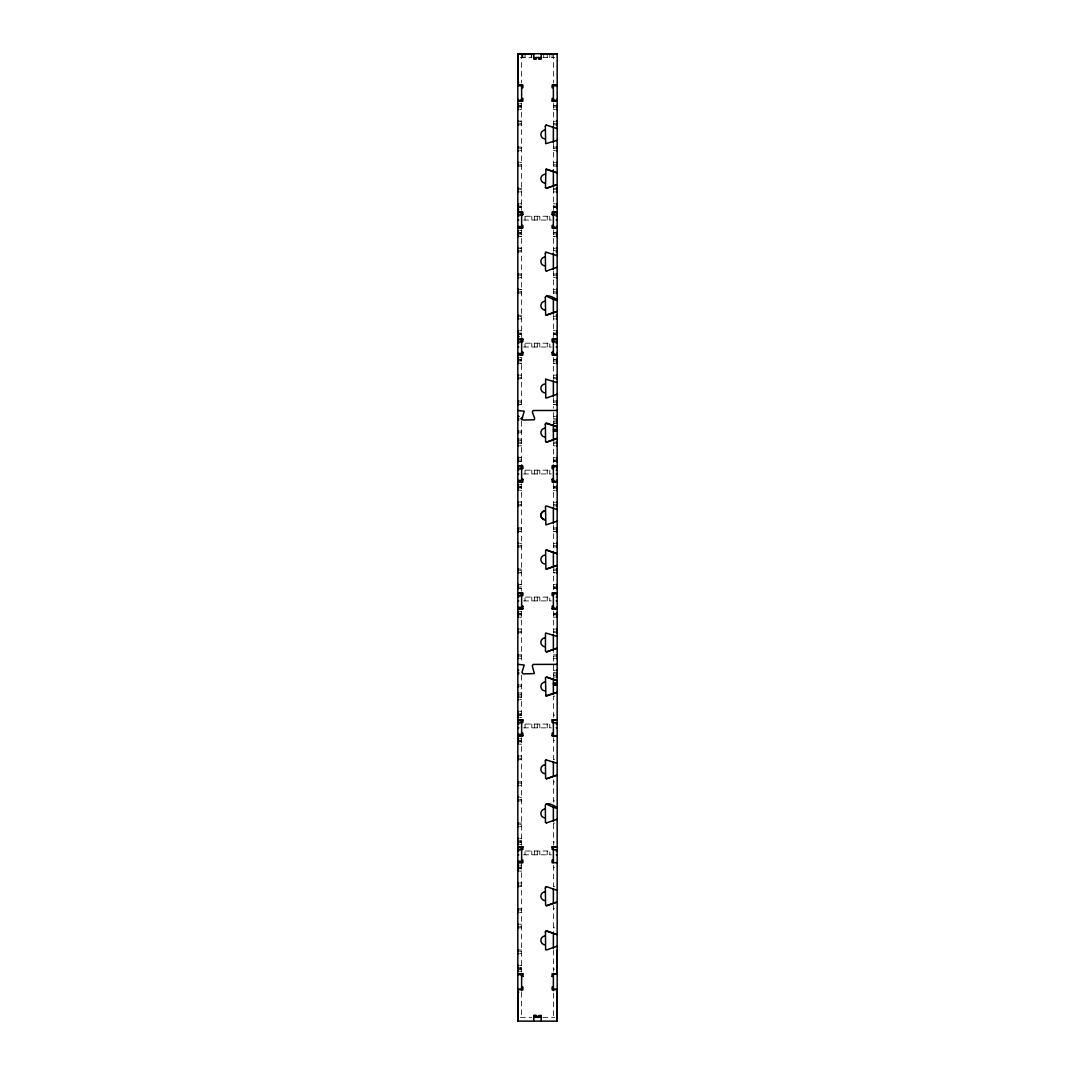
<?xml version="1.0" encoding="UTF-8"?>
<svg xmlns="http://www.w3.org/2000/svg" width="1075" height="1075" viewBox="0 0 1075 1075"><rect width="100%" height="100%" fill="white"/><g stroke="black" fill="none" stroke-linecap="round" stroke-linejoin="round"><path stroke-width="0.75" stroke-dasharray="5 3.75" d="M520.367 57.593L531.803 57.593L531.803 53.79M542.794 57.593L554.633 57.593M519.964 103.737L521.63 103.737M519.964 105.578L521.63 105.578M553.37 105.578L555.036 105.578M519.722 105.82L521.63 105.82M553.37 105.82L555.278 105.82M519.964 106.774L521.63 106.774M519.964 107.097L521.63 107.097M553.37 107.097L555.036 107.097M519.964 109.395L521.63 109.395M553.37 109.448L555.036 109.448M553.37 121.287L555.036 121.287M519.964 123.598L521.63 123.598M553.37 123.598L555.036 123.598M519.722 124.861L521.63 124.861M553.37 124.861L555.278 124.861M519.722 147.06L521.63 147.06M553.37 147.06L555.278 147.06M519.964 148.323L521.63 148.323M553.37 148.323L555.036 148.323M519.964 150.634L521.63 150.634M553.37 150.634L555.036 150.634M519.964 162.473L521.63 162.527M553.37 162.527L555.036 162.527M519.964 164.838L521.63 164.838M553.37 164.838L555.036 164.838M519.722 166.101L521.63 166.101M553.37 166.101L555.278 166.101M519.722 188.3L521.63 188.3M553.37 188.3L555.278 188.3M519.964 189.563L521.63 189.563M553.37 189.563L555.036 189.563M519.964 191.874L521.63 191.874M553.37 191.928L555.036 191.928M519.964 203.766L521.63 203.713M553.37 203.713L555.036 203.766M519.964 206.064L521.63 206.064M553.37 206.064L555.036 206.064M519.964 206.387L521.63 206.387M553.37 206.387L555.036 206.387M519.722 207.341L521.63 207.341M553.37 207.341L555.278 207.341M519.964 207.582L521.63 207.582M553.37 207.582L555.036 207.582M525.447 216.25L549.607 216.25M523.619 220.052L551.381 220.052M519.964 230.655L521.63 230.655M519.964 232.522L521.63 232.522M553.37 232.522L555.036 232.522M519.722 232.778L521.63 232.778M553.37 232.778L555.278 232.778M519.964 233.718L521.63 233.718M519.964 234.041L521.63 234.041M553.37 234.041L555.036 234.041M553.37 248.244L555.036 248.244M519.964 250.542L521.63 250.542M553.37 250.542L555.036 250.542M519.722 251.819L521.63 251.819M519.722 274.004L521.63 274.004M553.37 274.004L555.278 274.004M519.964 275.281L521.63 275.281M553.37 275.281L555.036 275.281M519.964 277.646L521.63 277.646M553.37 277.592L555.036 277.592M553.37 289.484L555.036 289.484M519.964 291.782L521.63 291.782M553.37 291.782L555.036 291.782M519.722 293.058L521.63 293.058M553.37 293.058L555.278 293.058M519.722 315.244L521.63 315.244M519.964 316.52L521.63 316.52M553.37 316.52L555.036 316.52M519.964 318.872L521.63 318.872M553.37 318.818L555.036 318.872M519.964 330.71L521.63 330.71M553.37 330.657L555.036 330.657M519.964 333.022L521.63 333.022M553.37 333.022L555.036 333.022M519.964 333.344L521.63 333.344M553.37 333.344L555.036 333.344M519.722 334.285L521.63 334.285M553.37 334.285L555.278 334.285M519.964 334.54L521.63 334.54M553.37 334.54L555.036 334.54M525.447 343.194L549.607 343.194M523.619 347.01L551.381 347.01M519.964 357.505L521.63 357.505L521.63 408.258M519.964 359.48L521.63 359.48M553.37 359.48L555.036 359.48M519.722 359.722L521.63 359.722M553.37 359.722L555.278 359.722M519.964 360.676L521.63 360.676M519.964 360.998L521.63 360.998M553.37 360.998L555.036 360.998M519.964 375.188L521.63 375.135M553.37 375.188L555.036 375.188M519.964 377.5L521.63 377.5M553.37 377.5L555.036 377.5M519.722 378.763L521.63 378.763M553.37 378.763L555.278 378.763M519.722 400.962L521.63 400.962M553.37 400.962L555.278 400.962M519.964 402.238L521.63 402.238M553.37 402.238L555.036 402.238M519.964 404.536L521.63 404.536M553.37 404.536L555.036 404.536M519.964 404.59L521.63 404.59M553.37 404.59L555.036 404.59M553.37 416.428L555.036 416.428M553.37 418.739L555.036 418.739M553.37 420.002L555.278 420.002M553.37 421.534L554.794 421.534M519.964 431.102L521.63 431.102M519.964 432.741L521.63 432.741M519.964 439.03L521.63 439.043M519.964 440.669L521.63 440.669M519.722 442.201L521.63 442.201M555.278 442.201L553.37 442.201L553.37 463.621M519.964 443.464L521.63 443.464M553.37 443.464L555.036 443.464M519.964 445.776L521.63 445.776M553.37 445.776L555.036 445.776M519.964 457.614L521.63 457.614M519.964 457.668L521.63 457.668M553.37 457.668L555.036 457.668M519.964 459.979L521.63 459.979M553.37 459.979L555.036 459.979M553.37 460.288L555.036 460.288M519.722 461.242L521.63 461.242M553.37 461.242L555.278 461.242M519.964 461.484L521.63 461.484M553.37 461.484L555.036 461.484M525.447 470.151L549.607 470.151M523.619 473.954L551.381 473.954M519.964 484.583L521.63 484.583M519.964 486.424L521.63 486.424M553.37 486.424L555.036 486.424M519.722 486.679L521.63 486.679M553.37 486.854L555.278 486.854M519.964 487.62L521.63 487.62M553.37 487.62L555.036 487.62M519.964 487.942L521.63 487.942M553.37 488.117L555.036 488.117M519.964 490.254L521.63 490.254M553.37 490.428L555.036 490.482M519.964 502.092L521.63 502.092M553.37 502.321L555.036 502.321M519.964 504.444L521.63 504.444M553.37 504.618L555.036 504.618M519.722 505.72L521.63 505.72M553.37 505.895L555.278 505.895M519.722 527.919L521.63 527.919M553.37 527.919L555.278 527.919M519.964 529.182L521.63 529.182M553.37 529.182L555.036 529.182M519.964 531.493L521.63 531.493M553.37 531.493L555.036 531.493M519.964 531.547L521.63 531.547M553.37 531.547L555.036 531.547M519.964 543.332L521.63 543.332M553.37 543.386L555.036 543.386M519.964 545.683L521.63 545.683M553.37 545.683L555.036 545.683M519.722 546.96L521.63 546.96M553.37 546.96L555.278 546.96M519.722 569.145L521.63 569.145M555.278 569.145L553.37 569.145L553.37 591.223M519.964 570.422L521.63 570.422M553.37 570.422L555.036 570.422M519.964 584.572L521.63 584.572M519.964 584.612L521.63 584.612M553.37 584.612L555.036 584.612M519.964 586.923L521.63 586.923M553.37 586.923L555.036 586.923M553.37 587.246L555.036 587.246M519.722 588.2L520.999 588.2M553.37 588.2L555.278 588.2M519.964 588.442L521.63 588.442M553.37 588.442L555.036 588.442M525.447 597.095L549.607 597.095M523.619 600.912L551.381 600.912M519.964 611.541L521.63 611.541M519.964 613.382L521.63 613.382M553.37 613.382L555.036 613.382M519.722 613.623L521.63 613.623M553.37 613.623L555.278 613.623M519.964 614.577L521.63 614.577M553.37 614.577L555.036 614.577M519.964 614.9L521.63 614.9M553.37 614.9L555.036 614.9M519.964 617.198L521.63 617.198M553.37 617.252L555.036 617.198M519.964 629.036L521.63 629.09M553.37 629.09L555.036 629.09M519.964 631.401L521.63 631.401M553.37 631.401L555.036 631.401M519.722 632.664L521.63 632.664M553.37 632.664L555.278 632.664M519.722 654.863L521.63 654.863M553.37 654.863L555.278 654.863M519.964 656.14L521.63 656.14M553.37 656.14L555.036 656.14M519.964 658.438L521.63 658.438M553.37 658.438L555.036 658.491M553.37 670.33L555.036 670.33M553.37 672.641L555.036 672.641M553.37 673.904L555.278 673.904M553.37 675.449L555.278 675.449M555.036 677.075L553.37 677.075L553.37 651.531M519.964 685.003L521.63 685.003M519.964 686.643L521.63 686.643M519.964 692.945L521.63 692.945M519.964 694.571L521.388 694.571M519.722 696.103L521.63 696.103M554.633 696.116L553.37 696.116L553.37 717.603M519.964 697.366L521.63 697.366M519.964 699.677L521.63 699.677M519.964 711.516L521.63 711.569M519.964 713.881L521.63 713.881M519.964 714.19L521.63 714.19M519.722 715.144L521.63 715.144M553.37 715.157L554.633 715.157M519.964 715.386L521.63 715.386M519.964 717.401L521.63 717.415M525.447 724.053L549.607 724.053M523.619 727.856L551.381 727.856M519.964 738.364L521.63 738.337M519.964 740.326L521.63 740.326M519.722 740.581L521.63 740.581M553.37 740.581L554.633 740.581M519.964 741.535L521.63 741.535M519.964 741.844L521.63 741.844M519.964 744.155L521.63 744.209M519.964 755.994L521.63 756.048M519.964 758.345L521.63 758.345M519.722 759.622L521.63 759.622M553.37 759.635L554.633 759.635M519.722 781.821L521.63 781.821M553.37 781.821L554.633 781.821M519.964 783.084L521.63 783.084M519.964 785.395L521.63 785.449M519.964 797.287L521.63 797.287M519.964 799.585L521.63 799.585M519.722 800.862L521.63 800.862M553.37 800.862L554.633 800.862M519.722 823.06L521.63 823.06M553.37 823.06L554.633 823.06M519.964 824.323L521.63 824.323M519.964 826.635L521.63 826.635M519.964 838.527L521.63 838.527M519.964 840.825L521.63 840.825M519.964 841.147L521.63 841.147M519.722 842.101L521.63 842.101M553.37 842.101L554.633 842.101M519.964 842.343L521.63 842.343M519.964 844.372L521.63 844.372M525.447 851.01L549.607 851.01M523.619 854.813L551.381 854.813M519.964 865.308L521.63 865.294M519.964 867.283L521.63 867.283M519.722 867.525L521.63 867.525M553.37 867.538L554.633 867.538M519.964 868.479L521.63 868.479M519.964 868.802L521.63 868.802M519.964 871.153L521.63 871.099M519.964 882.992L521.63 882.992M519.964 885.303L521.63 885.303M519.722 886.566L521.63 886.566M553.37 886.579L554.633 886.579M519.722 908.765L521.63 908.765M553.37 908.778L554.633 908.778M519.964 910.041L521.63 910.041M519.964 912.393L521.63 912.339M519.964 924.178L521.63 924.231M519.964 926.543L521.63 926.543M519.722 927.806L521.63 927.806M553.37 927.819L554.633 927.819M519.722 950.004L521.63 950.004M519.964 951.281L521.63 951.281M519.964 953.579L521.63 953.632M519.964 965.471L521.63 965.417M519.964 967.782L521.63 967.782M519.964 968.091L521.63 968.091M519.722 969.045L521.63 969.045M553.37 969.059L554.633 969.059M519.964 969.287L521.63 969.287M519.964 971.303L521.63 971.316M520.367 1017.34L531.803 1017.34M542.794 1017.34L554.633 1017.34M553.612 423.174L555.036 423.174L553.37 423.174L553.37 409.347M553.37 53.79L553.37 82.762M553.37 103.415L553.37 125.237M553.37 143.459L553.37 169.971M553.37 188.179L553.37 209.719M553.37 229.728L553.37 251.456M553.37 271.088L553.37 295.974M553.37 315.136L553.37 336.663M553.37 357.451L553.37 379.3M553.37 397.656L553.37 408.258M553.37 483.656L553.37 505.519M553.37 525.03L553.37 549.876M553.37 611.366L553.37 633.162M553.37 737.732L553.37 759.259M553.37 779.751L553.37 802.944M553.37 823.732L553.37 845.165M553.37 865.267L553.37 886.633M553.37 905.043L553.37 931.555M553.37 949.964L553.37 971.504M553.37 993.112L553.37 1018.536M552.093 53.79L552.093 57.593M549.768 53.79L549.768 57.593M549.768 216.25L549.768 220.052M549.768 343.919L549.768 347.01M549.768 470.393L549.768 473.954M549.768 598.049L549.768 600.912M549.768 724.295L549.768 727.856M549.768 851.951L549.768 854.813M547.229 53.79L547.229 57.593M547.229 216.25L547.229 220.052M547.229 343.194L547.229 347.01M547.229 470.151L547.229 473.954M547.229 597.095L547.229 600.912M547.229 724.053L547.229 727.856M547.229 851.01L547.229 854.813M543.735 53.79L543.735 57.593M539.825 216.25L539.825 220.052M539.825 343.194L539.825 347.01M539.825 470.151L539.825 473.954M539.825 597.095L539.825 600.912M539.825 724.053L539.825 727.856M539.825 851.01L539.825 854.813M537.285 216.25L537.285 220.052M537.285 343.194L537.285 347.01M537.285 470.151L537.285 473.954M537.285 597.095L537.285 600.912M537.285 724.053L537.285 727.856M537.285 851.01L537.285 854.813M534.342 216.25L534.342 220.052M534.342 343.194L534.342 347.01M534.342 470.151L534.342 473.954M534.342 597.095L534.342 600.912M534.342 724.053L534.342 727.856M534.342 851.01L534.342 854.813M531.803 216.25L531.803 220.052M531.803 343.194L531.803 347.01M531.803 470.151L531.803 473.954M531.803 597.095L531.803 600.912M531.803 724.053L531.803 727.856M531.803 851.01L531.803 854.813M531.252 53.79L531.252 57.593M525.017 53.79L525.017 57.593M525.017 216.25L525.017 220.052M525.017 343.919L525.017 347.01M525.017 470.393L525.017 473.954M525.017 598.049L525.017 600.912M525.017 724.295L525.017 727.856M525.017 851.951L525.017 854.813M522.893 53.79L522.893 57.593M522.477 53.79L522.477 57.593M521.63 53.79L521.63 82.762M521.63 103.415L521.63 209.719M521.63 229.728L521.63 336.663M521.63 421.104L521.63 463.621M521.63 483.669L521.63 591.223M521.63 611.366L521.63 662.724M521.63 675.194L521.63 717.603M521.63 737.732L521.63 845.299M521.63 863.951L521.63 971.504M521.63 992.238L521.63 1017.971M521.63 121.233L519.964 121.233L521.63 121.287M521.63 236.352L519.964 236.352L521.63 236.406M555.036 236.352L553.37 236.352L555.036 236.406M521.63 248.191L519.964 248.191L521.63 248.244M521.63 289.43L519.964 289.43L521.63 289.484M521.63 363.296L519.964 363.296L521.63 363.35M555.036 363.296L553.37 363.296L555.036 363.35M521.63 572.733L519.964 572.733L521.63 572.773M555.036 572.733L553.37 572.733L555.036 572.773"/><path stroke-width="1.5" d="M553.37 987.159L552.093 987.092L552.093 989.699L557.173 989.645L557.173 1021.25L557.173 53.75L517.827 53.75L517.827 85.18L522.893 85.113L522.893 87.72L521.63 87.72M553.37 973.856L557.173 973.856L557.173 950.004M521.966 419.196L524.237 411.228L517.827 410.462M545.334 126.286L546.127 125.036M545.898 169.353L545.468 187.561M545.334 253.23L545.791 252.182M545.334 297.426C547.014 290.828 570.355 308.068 546.597 296.163M545.791 397.669L545.616 379.314M545.334 424.383L545.616 423.51M545.898 524.694L545.468 506.486M545.898 568.89L545.616 550.467M545.468 633.43L545.468 651.168M545.468 677.626L545.898 695.848M545.334 761.033L546.248 759.743M546.248 804.006C570.503 815.737 547.108 798.752 545.334 805.229L545.468 822.308M545.334 887.99L546.127 886.741M545.334 932.186L545.791 931.125M545.347 424.074L545.616 441.677M545.415 760.495L545.616 778.34M545.468 931.595L545.616 949.48M545.616 550.534L546.49 549.997M545.616 887.184L546.597 886.647L556.81 890.288M545.791 379.193L556.81 382.485M545.898 252.168L556.81 255.541M545.898 423.322L556.81 426.681L546.49 423.12M545.898 633.027L556.81 636.319M545.334 126.218L545.697 143.687L556.81 140.408M546.597 188.246L556.81 184.672L546.49 188.179M545.334 253.162L545.536 270.43L546.597 271.007L556.81 267.366M546.019 314.988L556.81 311.562L546.597 315.203L545.616 314.666L545.334 297.358M556.81 394.31L546.597 397.952L545.536 397.307M546.597 442.148L556.81 438.506L546.597 442.148L545.616 441.61M556.81 521.268L546.248 524.788M546.248 568.984L556.81 565.463M546.597 569.105L556.81 565.517M556.81 648.212L546.597 651.853L556.81 648.279M556.81 692.407L545.898 695.78M556.81 692.475L546.49 696.049M546.49 778.73L556.81 775.169L546.597 778.811L545.616 778.273M546.49 822.926L556.81 819.352M546.597 905.688L556.81 902.113L546.597 905.755L545.616 905.217L545.334 887.923M545.616 949.413L546.597 949.951L556.81 946.309M546.127 677.102L556.81 680.582L546.597 677.008M546.127 759.85L556.81 763.277M546.127 931.004L556.81 934.484L546.597 930.91M546.248 125.063L556.81 128.516M546.248 169.259L556.81 172.779L546.597 169.205M546.248 505.908L556.81 509.442M546.49 550.064L556.81 553.638L546.597 550.064M556.944 423.174L556.218 423.174L557.173 423.174M517.827 53.857L533.791 53.857M541.209 53.857L557.173 53.857M533.791 57.593L541.209 57.593M533.791 53.79L533.791 58.789L536.331 58.722L536.331 57.459M538.669 57.459L538.669 58.789L541.209 58.722L541.209 53.79M533.791 58.789L536.331 58.789M538.669 58.789L541.209 58.789M517.827 82.762L518.768 82.762M517.827 85.328L521.63 85.234M553.37 85.328L557.173 85.234L552.093 85.113L552.093 87.72L553.37 87.653M517.827 85.704L521.63 85.704M553.37 85.704L557.173 85.704M521.63 98.443L522.893 98.51L522.893 101.05L517.827 100.983M553.37 98.443L552.093 98.51L552.093 101.05M517.827 99.585L518.768 99.585M520.918 99.585L521.63 99.585M553.37 99.585L554.082 99.585M556.218 99.585L557.173 99.585M517.827 100.781L518.768 100.781M520.918 100.781L521.63 100.781M553.37 100.781L554.082 100.781M556.218 100.781L557.173 100.781M552.093 100.983L557.173 101.05L553.37 101.198M517.827 101.198L521.63 101.104M517.827 103.737L518.768 103.711M517.827 105.578L518.768 105.578M556.218 105.578L557.173 105.578M517.827 105.82L518.768 105.82M556.218 105.82L557.173 105.82M517.827 106.774L518.768 106.774M517.827 107.097L518.768 107.097M556.218 107.097L557.173 107.097M517.827 109.448L518.768 109.395M556.218 109.448L557.173 109.448M556.218 121.287L557.173 121.287M517.827 123.598L518.768 123.598M556.218 123.598L557.173 123.598M517.827 124.861L518.768 124.861M556.218 124.861L557.173 124.861M517.827 147.06L518.768 147.06M556.218 147.06L557.173 147.06M517.827 148.323L518.768 148.323M556.218 148.323L557.173 148.323M517.827 150.688L518.768 150.688M556.218 150.634L557.173 150.634M517.827 162.527L518.768 162.473M556.218 162.527L557.173 162.527M517.827 164.838L518.768 164.838M556.218 164.838L557.173 164.838M517.827 166.101L518.768 166.101M556.218 166.101L557.173 166.101M517.827 188.3L518.768 188.3M556.218 188.3L557.173 188.3M517.827 189.563L518.768 189.563M556.218 189.563L557.173 189.563M517.827 191.874L518.768 191.874M556.218 191.874L557.173 191.928M517.827 203.766L518.768 203.766M556.218 203.713L557.173 203.766M517.827 206.064L518.768 206.064M556.218 206.064L557.173 206.064M517.827 206.387L518.768 206.387M556.218 206.387L557.173 206.387M517.827 207.341L518.768 207.341M556.218 207.341L557.173 207.341M517.827 207.582L518.768 207.582M556.218 207.582L557.173 207.582M517.827 209.746L518.768 209.746M557.173 212.057L552.093 212.124L552.093 214.664L553.37 214.664L552.093 214.597M521.63 212.192L517.827 212.192L522.893 212.124L522.893 214.664L521.63 214.664L522.893 214.597M553.37 212.272L557.173 212.38M517.827 213.576L518.768 213.576M520.918 213.576L521.63 213.576M553.37 213.576L554.082 213.576M556.218 213.576L557.173 213.576M517.827 214.973L521.63 214.973M553.37 214.973L557.173 214.973M517.827 216.25L518.768 216.25M556.218 216.25L557.173 216.25M517.827 220.052L518.768 220.052M556.218 220.052L557.173 220.052M521.63 225.387L522.893 225.454L522.893 227.994L517.827 228.061L518.768 228.142M553.37 225.387L552.093 225.454L552.093 227.994L557.173 227.927M517.827 226.543L521.63 226.543M553.37 226.543L554.082 226.543M556.218 226.543L557.173 226.543M517.827 227.739L518.768 227.739M520.918 227.739L521.63 227.739M553.37 227.739L554.082 227.739M556.218 227.739L557.173 227.739M520.918 228.142L521.63 228.142M553.37 228.142L557.173 228.142M517.827 230.682L518.768 230.682M517.827 232.522L518.768 232.522M556.218 232.522L557.173 232.522M517.827 232.778L518.768 232.778M556.218 232.778L557.173 232.778M517.827 233.718L518.768 233.718M517.827 234.041L518.768 234.041M556.218 234.041L557.173 234.041M556.218 248.244L557.173 248.244M517.827 250.542L518.768 250.542M556.218 250.542L557.173 250.542M517.827 251.819L518.768 251.819M556.218 251.819L557.173 251.819M517.827 274.004L518.768 274.004M556.218 274.004L557.173 274.004M517.827 275.281L518.768 275.281M556.218 275.281L557.173 275.281M517.827 277.646L518.768 277.592M556.218 277.592L557.173 277.646M556.218 289.484L557.173 289.484M517.827 291.782L518.768 291.782M556.218 291.782L557.173 291.782M517.827 293.058L518.768 293.058M556.218 293.058L557.173 293.058M517.827 315.244L518.768 315.244M556.218 315.244L557.173 315.244M517.827 316.52L518.768 316.52M556.218 316.52L557.173 316.52M517.827 318.818L518.768 318.872M556.218 318.818L557.173 318.818M517.827 330.657L518.768 330.657M556.218 330.657L557.173 330.71M517.827 333.022L518.768 333.022M556.218 333.022L557.173 333.022M517.827 333.344L518.768 333.344M556.218 333.344L557.173 333.344M517.827 334.285L518.768 334.285M556.218 334.285L557.173 334.285M517.827 334.54L518.768 334.54M556.218 334.54L557.173 334.54M517.827 339.136L522.893 339.082M557.173 339.082L552.093 339.015L552.093 341.622L553.37 341.554M517.827 339.324L518.768 339.23M520.918 339.324L521.63 339.23M553.37 339.23L557.173 339.324M517.827 340.52L518.768 340.52M520.918 340.52L521.63 340.52M553.37 340.52L554.082 340.52M556.218 340.52L557.173 340.52M521.63 341.554L522.893 341.622L522.893 339.015M517.827 341.931L521.63 341.931M553.37 341.931L557.173 341.931M517.827 343.194L518.768 343.194M556.218 343.194L557.173 343.194M517.827 347.01L518.768 347.01M556.218 347.01L557.173 347.01M522.893 352.345L521.63 352.345L522.893 352.412L522.893 354.952L518.056 354.884M552.093 352.345L553.37 352.345L552.093 352.412L552.093 354.952L557.173 354.884M517.827 353.5L521.63 353.5M553.37 353.487L554.082 353.487M556.218 353.487L557.173 353.487M517.827 354.696L518.768 354.696M520.918 354.696L521.63 354.696M553.37 354.696L554.082 354.696M556.218 354.696L557.173 354.696M553.37 355.099L557.173 355.099M517.827 357.505L518.768 357.505M517.827 359.48L518.768 359.48M556.218 359.48L557.173 359.48M517.827 359.722L518.768 359.722M556.218 359.722L557.173 359.722M517.827 360.676L518.768 360.676M517.827 360.998L518.768 360.998M556.218 360.998L557.173 360.998M517.827 375.135L518.768 375.188M556.218 375.188L557.173 375.188M517.827 377.5L518.768 377.5M556.218 377.5L557.173 377.5M517.827 378.763L518.768 378.763M556.218 378.763L557.173 378.763M517.827 400.962L518.768 400.962M556.218 400.962L557.173 400.962M517.827 402.238L518.768 402.238M556.218 402.238L557.173 402.238M517.827 404.536L518.768 404.536M556.218 404.536L557.173 404.536M517.827 404.59L518.768 404.59M556.218 404.59L557.173 404.59M557.173 410.462L533.187 410.516L532.286 411.886L534.678 418.471L534.208 419.774L523.108 420.029L521.926 418.981M556.218 416.428L557.173 416.428M517.827 418.739L518.768 418.739M520.918 418.739L521.63 418.739M556.218 418.739L557.173 418.739M517.827 420.002L518.768 420.002M556.218 420.002L557.173 420.002M557.173 421.534L556.218 421.534M553.37 429.463L557.173 429.463M517.827 431.102L518.768 431.102M553.37 431.102L557.173 431.102M517.827 432.741L518.768 432.741M517.827 439.03L518.768 439.043M517.827 440.669L518.768 440.669M517.827 442.201L518.768 442.201M556.218 442.201L557.173 442.201M517.827 443.464L518.768 443.464M556.218 443.464L557.173 443.464M517.827 445.776L518.768 445.776M556.218 445.776L557.173 445.829M517.827 457.614L518.768 457.614M517.827 457.668L518.768 457.668M556.218 457.668L557.173 457.668M517.827 459.979L518.768 459.979M556.218 459.979L557.173 459.979M556.218 460.288L557.173 460.288M517.827 461.242L518.768 461.242M556.218 461.242L557.173 461.242M517.827 461.484L518.768 461.484M556.218 461.484L557.173 461.484M557.173 466.026L552.093 465.959L552.093 468.566L553.37 468.498M521.63 466.281L517.827 466.187L522.893 466.026L522.893 468.566L521.63 468.498M553.37 466.187L557.173 466.281M517.827 467.477L518.768 467.477M520.918 467.477L521.63 467.477M553.37 467.477L554.082 467.477M556.218 467.477L557.173 467.477M517.827 468.875L521.63 468.875M517.827 470.151L518.768 470.151M556.218 470.151L557.173 470.151M517.827 473.954L518.768 473.954M556.218 473.954L557.173 473.954M521.63 479.289L522.893 479.289L522.893 481.896L517.827 481.963M553.37 479.289L552.093 479.289L552.093 481.896L557.173 481.896M521.63 479.356L522.893 479.356M552.093 479.356L553.37 479.356M517.827 480.444L521.63 480.444M553.37 480.444L554.082 480.444M556.218 480.444L557.173 480.444M517.827 481.64L518.768 481.64M520.918 481.64L521.63 481.64M553.37 481.64L554.082 481.64M556.218 481.64L557.173 481.64M517.827 482.043L518.768 482.043M520.918 482.043L521.63 482.043M553.37 482.043L557.173 482.043M517.827 484.583L518.768 484.583M517.827 486.424L518.768 486.424M556.218 486.424L557.173 486.424M517.827 486.679L518.768 486.679M556.218 486.854L557.173 486.854M517.827 487.62L518.768 487.62M556.218 487.62L557.173 487.62M517.827 487.942L518.768 487.942M556.218 488.117L557.173 488.117M517.827 490.254L518.768 490.254M556.218 490.482L557.173 490.428M517.827 502.146L518.768 502.146M556.218 502.321L557.173 502.321M517.827 504.444L518.768 504.444M556.218 504.618L557.173 504.618M517.827 505.72L518.768 505.72M556.218 505.895L557.173 505.895M517.827 527.919L518.768 527.919M556.218 527.919L557.173 527.919M517.827 529.182L518.768 529.182M556.218 529.182L557.173 529.182M517.827 531.493L518.768 531.493M556.218 531.493L557.173 531.493M517.827 531.547L518.768 531.547M556.218 531.547L557.173 531.547M517.827 543.332L518.768 543.386M556.218 543.386L557.173 543.386M517.827 545.683L518.768 545.683M556.218 545.683L557.173 545.683M517.827 546.96L518.768 546.96M556.218 546.96L557.173 546.96M517.827 569.145L518.768 569.145M556.218 569.145L557.173 569.145M517.827 570.422L518.768 570.422M556.218 570.422L557.173 570.422M517.827 584.572L518.768 584.572M517.827 584.612L518.768 584.612M556.218 584.612L557.173 584.612M517.827 586.923L518.768 586.923M556.218 586.923L557.173 586.923M556.218 587.246L557.173 587.246M517.827 588.2L518.768 588.2M556.218 588.2L557.173 588.2M517.827 588.442L518.768 588.442M556.218 588.442L557.173 588.442M557.173 592.983L552.093 592.916L552.093 595.523L553.37 595.456M521.63 593.225L517.827 593.131L522.893 592.983L522.893 595.523L521.63 595.456M553.37 593.131L557.173 593.225M517.827 594.421L518.768 594.421M520.918 594.421L521.63 594.421M553.37 594.421L554.082 594.421M556.218 594.421L557.173 594.421M517.827 595.832L521.63 595.832M517.827 597.095L518.768 597.095M556.218 597.095L557.173 597.095M517.827 600.912L518.768 600.912M556.218 600.912L557.173 600.912M521.63 606.246L522.893 606.313M553.37 606.313L552.093 606.246L552.093 608.84L557.173 608.84M517.827 607.402L521.63 607.402M553.37 607.402L554.082 607.402M556.218 607.402L557.173 607.402M517.827 608.598L522.893 608.786M552.093 608.786L557.173 608.786M517.827 608.907L522.893 608.84L522.893 606.246M517.827 611.541L518.768 611.541M517.827 613.382L518.768 613.382M556.218 613.382L557.173 613.382M517.827 613.623L518.768 613.623M556.218 613.623L557.173 613.623M517.827 614.577L518.768 614.577M556.218 614.577L557.173 614.577M517.827 614.9L518.768 614.9M556.218 614.9L557.173 614.9M517.827 617.198L518.768 617.198M556.218 617.198L557.173 617.252M517.827 629.09L518.768 629.036M556.218 629.09L557.173 629.09M517.827 631.401L518.768 631.401M556.218 631.401L557.173 631.401M517.827 632.664L518.768 632.664M556.218 632.664L557.173 632.664M517.827 654.863L518.768 654.863M556.218 654.863L557.173 654.863M517.827 656.14L518.768 656.14M556.218 656.14L557.173 656.14M517.827 658.438L518.768 658.438M556.218 658.438L557.173 658.491M517.827 664.363L524.17 664.995L521.913 672.507L523.176 673.931L534.315 673.582L532.3 665.855L533.187 664.417L557.173 664.363M517.827 670.33L518.768 670.33M556.218 670.33L557.173 670.33M517.827 672.641L518.768 672.641M556.218 672.641L557.173 672.641M517.827 673.904L518.768 673.904M556.218 673.904L557.173 673.904M556.218 675.436L557.173 675.436M556.218 677.075L557.173 677.075M517.827 685.003L518.768 685.003M517.827 686.643L518.768 686.643M517.827 692.945L518.768 692.945M517.827 694.571L518.768 694.571M517.827 696.103L518.768 696.103M517.827 697.366L518.768 697.366M517.827 699.677L518.768 699.677M517.827 711.569L518.768 711.569M517.827 713.881L518.768 713.881M517.827 714.19L518.768 714.19M517.827 715.144L518.768 715.144M517.827 715.386L518.768 715.386M517.827 717.415L518.768 717.401M522.893 719.86L517.827 719.874L522.893 719.928L522.893 722.467L521.63 722.4M552.093 719.86L557.173 719.86L552.093 719.928L552.093 722.467L553.37 722.467M517.827 720.183L518.768 720.183M520.918 720.183L521.63 720.183M517.827 721.379L518.768 721.379M520.918 721.379L521.63 721.379M517.827 722.79L521.63 722.79M553.37 722.79L557.173 722.79M517.827 724.053L518.768 724.053M556.218 724.053L557.173 724.053M517.827 727.856L518.768 727.856M556.218 727.856L557.173 727.856M521.63 733.19L522.893 733.257L522.893 735.797L517.827 735.824M553.37 733.257L552.093 733.19L552.093 735.797L557.173 735.797M517.827 734.346L521.63 734.346M517.827 735.542L518.768 735.542M520.918 735.542L521.63 735.542M517.827 735.73L522.893 735.73M552.093 735.73L557.173 735.73M517.827 738.337L518.768 738.364M517.827 740.326L518.768 740.326M517.827 740.581L518.768 740.581M517.827 741.535L518.768 741.535M517.827 741.844L518.768 741.844M517.827 744.155L518.768 744.155M517.827 755.994L518.768 756.048M517.827 758.345L518.768 758.345M517.827 759.622L518.768 759.622M517.827 781.821L518.768 781.821M517.827 783.084L518.768 783.084M517.827 785.395L518.768 785.449M517.827 797.287L518.768 797.233M517.827 799.585L518.768 799.585M517.827 800.862L518.768 800.862M517.827 823.06L518.768 823.06M517.827 824.323L518.768 824.323M517.827 826.635L518.768 826.688M517.827 838.527L518.768 838.527M517.827 840.825L518.768 840.825M517.827 841.147L518.768 841.147M517.827 842.101L518.768 842.101M517.827 842.343L518.768 842.343M517.827 844.372L518.768 844.372M557.173 846.818L552.093 846.818L552.093 849.425L553.37 849.358M522.893 846.885L517.827 846.912L522.893 846.818L522.893 849.425L521.63 849.425M552.093 846.885L557.173 846.885M517.827 847.127L518.768 847.127M520.918 847.127L521.63 847.127M517.827 848.323L518.768 848.323M520.918 848.323L521.63 848.323M517.827 849.734L521.63 849.734M553.37 849.747L557.173 849.747M517.827 851.01L518.768 851.01M556.218 851.01L557.173 851.01M517.827 854.813L518.768 854.813M556.218 854.813L557.173 854.813M521.63 860.215L522.893 860.148L522.893 862.741L517.827 862.688M553.37 860.215L552.093 860.148L552.093 862.741L557.173 862.674M517.827 861.303L521.63 861.303M517.827 862.499L518.768 862.499M520.918 862.499L521.63 862.499M517.827 862.768L518.768 862.768M517.827 865.308L518.768 865.294M517.827 867.283L518.768 867.283M517.827 867.525L518.768 867.525M517.827 868.479L518.768 868.479M517.827 868.802L518.768 868.802M517.827 871.153L518.768 871.099M517.827 882.992L518.768 882.938M517.827 885.303L518.768 885.303M517.827 886.566L518.768 886.566M517.827 908.765L518.768 908.765M517.827 910.041L518.768 910.041M517.827 912.393L518.768 912.393M517.827 924.231L518.768 924.231M517.827 926.543L518.768 926.543M517.827 927.806L518.768 927.806M517.827 950.004L518.768 950.004M517.827 951.281L518.768 951.281M517.827 953.579L518.768 953.632M517.827 965.471L518.768 965.417M517.827 967.782L518.768 967.782M517.827 968.091L518.768 968.091M517.827 969.045L518.768 969.045M517.827 969.287L518.768 969.287M517.827 971.303L518.768 971.316M517.827 973.775L522.893 973.829M557.173 973.829L552.093 973.762L552.093 976.369L553.37 976.369M517.827 973.856L518.768 973.856M520.918 973.856L521.63 973.856M517.827 974.084L518.768 974.084M520.918 974.084L521.63 974.084M517.827 975.28L518.768 975.28M520.918 975.28L521.63 975.28M521.63 976.302L522.893 976.302M552.093 976.302L553.37 976.302M521.63 976.369L522.893 976.369L522.893 973.762M521.63 987.159L522.893 987.092L522.893 989.699L517.827 989.632L517.827 1021.25L517.827 53.75M517.827 989.175L521.63 989.175M553.37 989.175L557.173 989.175M517.827 992.265L518.768 992.238M533.791 1021.25L533.791 1015.472L536.331 1015.472L536.331 1016.802M536.331 1016.735L541.209 1015.472L541.209 1021.25M533.791 1015.539L536.331 1015.539M538.669 1015.539L541.209 1015.539M533.791 1017.34L541.209 1017.34M517.827 1021.116L557.173 1021.142M546.597 271.007L545.898 270.725M546.369 188.233L545.468 187.493M546.369 651.84L545.697 651.41M546.369 822.98L545.468 822.241M553.37 84.374L553.37 101.561M553.37 126.138L553.37 142.505M553.37 169.971L553.37 187.023M553.37 211.17L553.37 228.505M553.37 253.095L553.37 269.462M553.37 297.6L553.37 313.967M553.37 338.047L553.37 355.314M553.37 380.98L553.37 396.406M553.37 424.356L553.37 440.925M553.37 464.911L553.37 482.205M553.37 507.145L553.37 523.404M553.37 551.502L553.37 567.869M553.37 592.809L553.37 608.947M553.37 634.828L553.37 650.308M553.37 678.258L553.37 694.222M553.37 719.699L553.37 735.797M553.37 761.517L553.37 776.432M553.37 806.25L553.37 821.166M553.37 846.522L553.37 862.688M553.37 888.474L553.37 903.39M553.37 933.207L553.37 948.123M553.37 973.386L553.37 990.68M521.63 84.374L521.63 101.561M521.63 211.17L521.63 228.505M521.63 338.047L521.63 355.314M521.63 417.543L521.63 419.801M521.63 464.911L521.63 482.205M521.63 592.809L521.63 608.947M521.63 719.645L521.63 735.797M521.63 846.509L521.63 862.688M521.63 973.386L521.63 990.68M545.334 265.888A4.448 4.448 0 0 1 540.886 261.453A4.448 4.448 0 0 1 545.334 257.006M545.334 183.14A4.448 4.448 0 0 1 540.886 178.692A4.448 4.448 0 0 1 545.334 174.258M545.334 138.944A4.448 4.448 0 0 1 540.886 134.496A4.448 4.448 0 0 1 545.334 130.062M545.334 392.845A4.448 4.448 0 0 1 540.886 388.398A4.448 4.448 0 0 1 545.334 383.963M545.334 310.084A4.448 4.448 0 0 1 540.886 305.649A4.448 4.448 0 0 1 545.334 301.202M545.334 646.747A4.448 4.448 0 0 1 540.886 642.299A4.448 4.448 0 0 1 545.334 637.865M545.334 563.985A4.448 4.448 0 0 1 540.886 559.551A4.448 4.448 0 0 1 545.334 555.103M545.334 519.763A4.448 4.448 0 0 1 540.886 515.315A4.448 4.448 0 0 1 545.334 510.88M545.334 437.041A4.448 4.448 0 0 1 540.886 432.593A4.448 4.448 0 0 1 545.334 428.159M545.334 519.789A4.448 4.448 0 0 1 540.886 515.355A4.448 4.448 0 0 1 545.334 510.907M545.334 944.844A4.448 4.448 0 0 1 540.886 940.397A4.448 4.448 0 0 1 545.334 935.949M545.334 900.648A4.448 4.448 0 0 1 540.886 896.201A4.448 4.448 0 0 1 545.334 891.766M545.334 817.887A4.448 4.448 0 0 1 540.886 813.452A4.448 4.448 0 0 1 545.334 809.005M545.334 773.691A4.448 4.448 0 0 1 540.886 769.257A4.448 4.448 0 0 1 545.334 764.809M545.334 690.943A4.448 4.448 0 0 1 540.886 686.495A4.448 4.448 0 0 1 545.334 682.047M518.768 121.233L517.827 121.233L518.768 121.287M518.768 236.352L517.827 236.352L518.768 236.406M557.173 236.352L556.218 236.352L557.173 236.406M518.768 248.191L517.827 248.191L518.768 248.244M518.768 289.43L517.827 289.43L518.768 289.484M518.768 336.663L517.827 336.663L518.768 336.69M518.768 363.296L517.827 363.296L518.768 363.35M557.173 363.296L556.218 363.296L557.173 363.35M518.768 416.374L517.827 416.374L518.768 416.428M518.768 572.733L517.827 572.733L518.768 572.773M557.173 572.733L556.218 572.733L557.173 572.773M557.173 683.364L553.37 683.364L557.173 683.378M557.173 684.95L553.37 684.95L557.173 685.003"/></g></svg>
